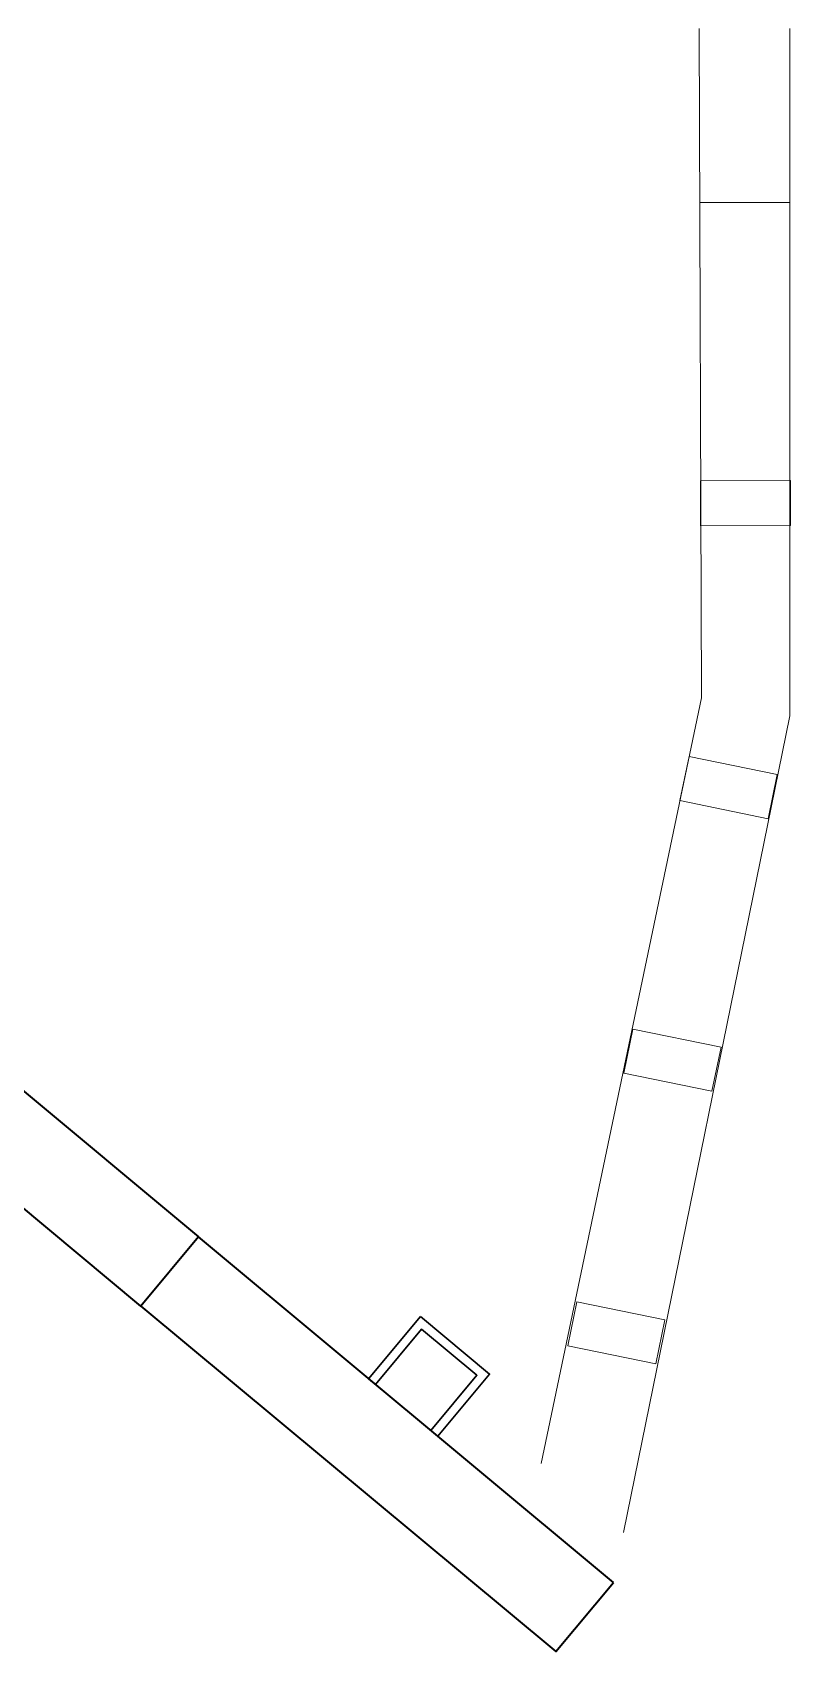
# Model space of a CAD drawing. Header units: feet. Extents: x 600 to 2744, y 411 to 1435.
# Drawn here: x 2611.7 to 2676.8, y 410.8 to 549.9 of the extents above; entities that cross this region are included whole.
import ezdxf

# ---------------------------------------------------------------- set-up
doc = ezdxf.new("R2010")
doc.units = ezdxf.units.FT
for name, color, linetype, lineweight in [('PQI-A-IN-ELEV', 245, 'Continuous', 9), ('PQI-A-IN-FURN', 39, 'Continuous', 13), ('PQI-A-STEEL', 153, 'Continuous', 30), ('PQI-A-WALL', 30, 'Continuous', 50), ('PQI-ST-COLM', 34, 'Continuous', 40)]:
    doc.layers.add(name, color=color, linetype=linetype, lineweight=lineweight)

msp = doc.modelspace()

# ---------------------------------------------------------------- linework, layer by layer
at = {"layer": 'PQI-A-IN-ELEV'}
for points in [[(2668.96, 550.22), (2669.16, 492.72), (2655.39, 426.97)], [(2676.73, 550.21), (2676.73, 491.18), (2662.47, 421.06)]]:
    msp.add_lwpolyline(points, dxfattribs=at)
at = {"layer": 'PQI-A-IN-ELEV', "ltscale": 1000}
for points in [[(2669.07, 511.38), (2669.08, 507.51), (2676.81, 507.53), (2676.8, 511.4)], [(2668.09, 487.69), (2667.31, 483.91), (2674.88, 482.35), (2675.65, 486.14)], [(2663.27, 464.29), (2662.49, 460.5), (2670.06, 458.94), (2670.84, 462.73)], [(2658.45, 440.87), (2657.67, 437.08), (2665.24, 435.53), (2666.02, 439.31)]]:
    msp.add_lwpolyline(points, close=True, dxfattribs=at)
at = {"layer": 'PQI-A-IN-FURN'}
msp.add_line((2669.01, 535.28), (2676.73, 535.28), dxfattribs=at)
at = {"layer": 'PQI-A-STEEL'}
msp.add_lwpolyline([(2645.03, 439.61), (2650.97, 434.66), (2646.52, 429.32), (2640.58, 434.26)], close=True, dxfattribs=at)
for points in [[(2641.17, 433.77), (2645.13, 438.52), (2649.88, 434.56), (2645.92, 429.81)], [(2661.6, 416.77), (2661.59, 416.76)]]:
    msp.add_lwpolyline(points, dxfattribs=at)
at = {"layer": 'PQI-A-WALL', "color": 0, "lineweight": 35, "ltscale": 1000}
msp.add_lwpolyline([(2609.98, 459.77), (2625.98, 446.43), (2621.03, 440.5), (2605.03, 453.83)], close=True, dxfattribs=at)
at = {"layer": 'PQI-ST-COLM', "color": 0, "lineweight": 35}
msp.add_lwpolyline([(2661.59, 416.76), (2625.98, 446.44), (2621.03, 440.5), (2656.64, 410.82)], close=True, dxfattribs=at)

doc.saveas('drawing.dxf')
